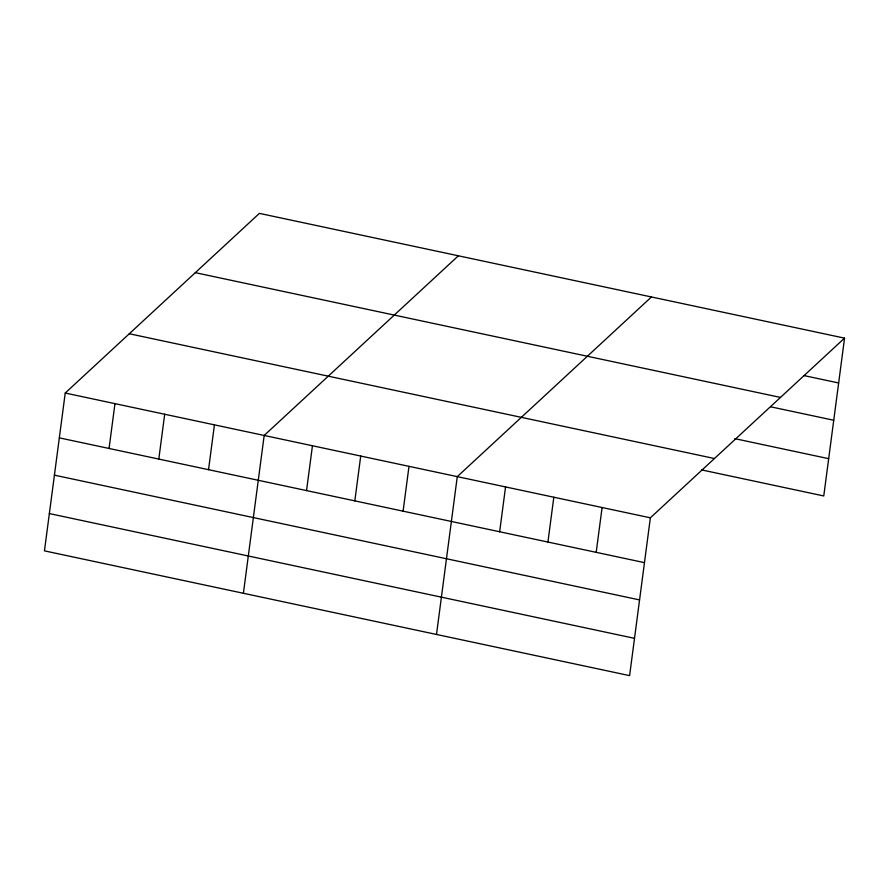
<?xml version="1.0" encoding="UTF-8"?>
<svg xmlns="http://www.w3.org/2000/svg" width="889" height="889" viewBox="0 0 889 889"><rect width="100%" height="100%" fill="white"/><g stroke="black" fill="none" stroke-linecap="round" stroke-linejoin="round"><path stroke-width="1.33" d="M65.23 393.038L44.45 550.858L629.601 675.629L650.37 517.809L844.55 338.142L259.399 213.371L65.23 393.038L650.37 517.809M109.058 448.467L114.959 403.65M158.798 459.08L164.698 414.252M208.537 469.681L214.438 424.853M243.397 593.274L264.177 435.466L458.357 255.799M306.549 490.584L312.45 445.756M354.822 500.874L360.723 456.046M403.095 511.164L408.996 466.347M436.499 634.446L457.279 476.637L651.448 296.97M499.651 531.755L505.552 486.928M547.924 542.046L553.825 497.218M596.197 552.336L602.097 507.519M844.55 338.142L823.77 495.962L701.743 469.937M803.778 375.536L838.649 382.97M195.324 272.667L780.475 397.427M770.719 406.818L833.738 420.253M734.814 438.655L828.681 458.668M129.305 333.753L714.456 458.524M59.33 437.866L644.469 562.637M54.418 475.159L639.569 599.919M49.362 513.575L634.502 638.335"/></g></svg>
